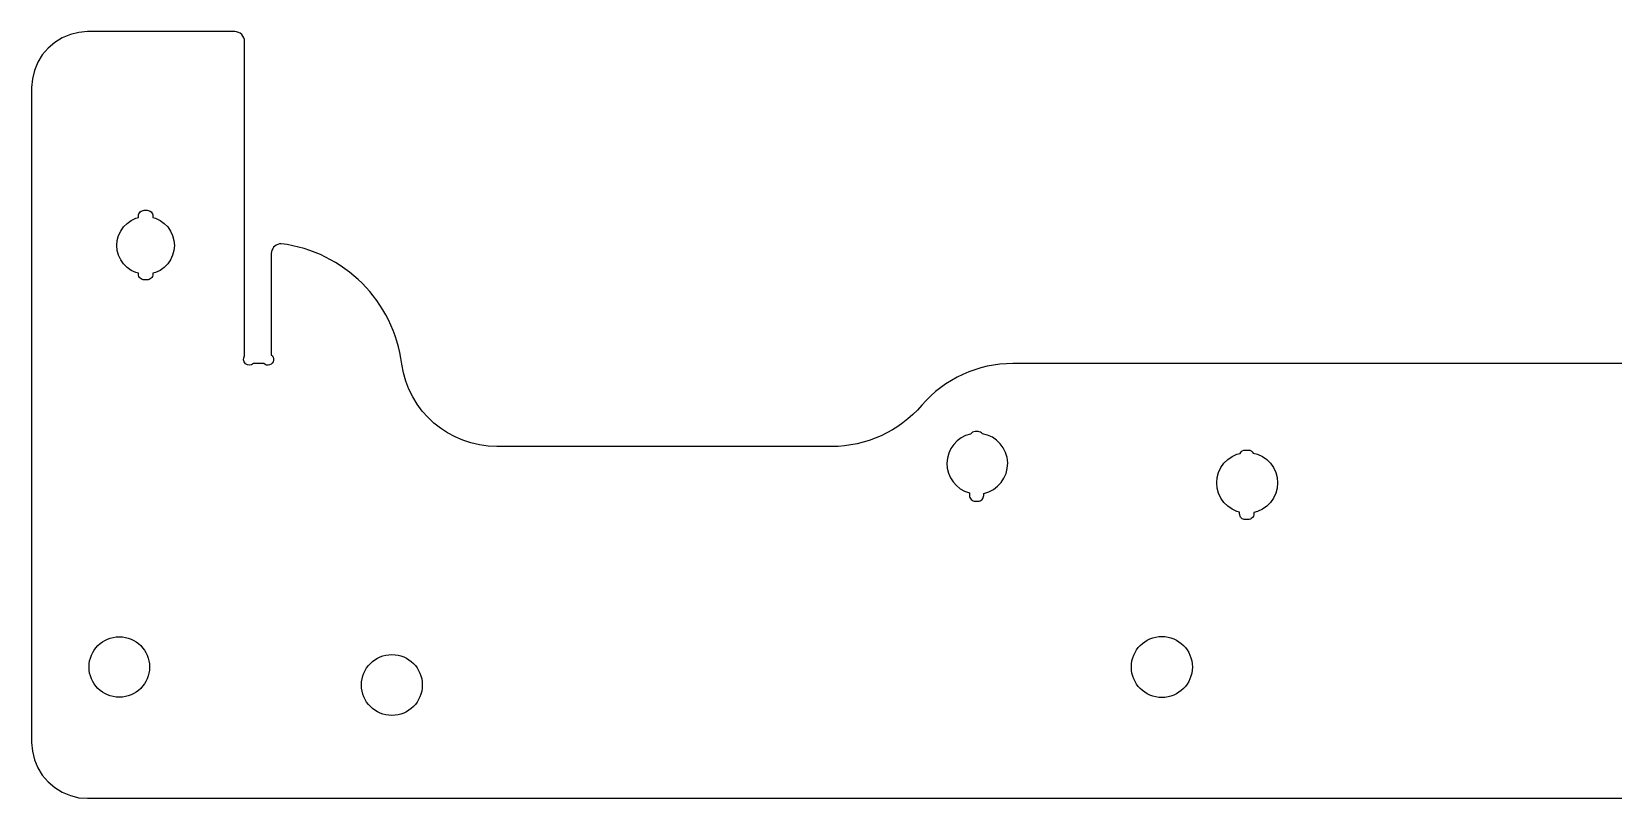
# Model space of a CAD drawing. Header units: millimetres. Extents: x -277 to 66, y -145 to -62.
# Drawn here: x -277 to -105.4, y -145.4 to -62.3 of the extents above; entities that cross this region are included whole.
import ezdxf

# ---------------------------------------------------------------- set-up
doc = ezdxf.new("R2010")
doc.units = ezdxf.units.MM
doc.layers.add('CUTOUTS', color=1, linetype='CONTINUOUS')
doc.layers.add('PERIMETER', color=5, linetype='CONTINUOUS')

msp = doc.modelspace()

# ---------------------------------------------------------------- linework, layer by layer
at = {"layer": 'CUTOUTS'}
for points in [[(-266.18, -82.72), (-265.68, -82.49), (-265.38, -82.41), (-265.38, -82.25, -0.414214), (-264.76, -81.62), (-264.46, -81.62, -0.414214), (-263.83, -82.25), (-263.83, -82.42), (-263.55, -82.49), (-263.05, -82.72), (-262.61, -83.04), (-262.22, -83.42), (-261.91, -83.87), (-261.68, -84.36), (-261.54, -84.89), (-261.49, -85.43), (-261.54, -85.97), (-261.68, -86.5), (-261.91, -86.99), (-262.22, -87.44), (-262.61, -87.82), (-263.05, -88.14), (-263.55, -88.37), (-263.83, -88.44), (-263.83, -88.55, -0.414214), (-264.46, -89.17), (-264.76, -89.17, -0.414214), (-265.38, -88.55), (-265.38, -88.45), (-265.68, -88.37), (-266.18, -88.14), (-266.62, -87.82), (-267.01, -87.44), (-267.32, -86.99), (-267.55, -86.5), (-267.69, -85.97), (-267.74, -85.43), (-267.69, -84.89), (-267.55, -84.36), (-267.32, -83.87), (-267.01, -83.42), (-266.62, -83.04)], [(-173.84, -105.85, 0.227546), (-174.32, -105.62), (-174.62, -105.62, 0.246717), (-175.14, -105.89, 0.78135), (-175.25, -112.28), (-175.25, -112.54, 0.414214), (-174.62, -113.17), (-174.32, -113.17, 0.414214), (-173.7, -112.54), (-173.7, -112.32, 0.824012)], [(-143, -113.71), (-143.47, -114.04), (-143.99, -114.28), (-144.4, -114.39), (-144.4, -114.54, -0.414214), (-145.02, -115.17), (-145.32, -115.17, -0.414214), (-145.95, -114.54), (-145.95, -114.36), (-146.24, -114.28), (-146.77, -114.04), (-147.24, -113.71), (-147.64, -113.3), (-147.97, -112.83), (-148.22, -112.31), (-148.37, -111.75), (-148.42, -111.18), (-148.37, -110.61), (-148.22, -110.05), (-147.97, -109.53), (-147.64, -109.06), (-147.24, -108.65), (-146.77, -108.32), (-146.24, -108.08), (-145.89, -107.98, -0.294935), (-145.32, -107.62), (-145.02, -107.62, -0.278005), (-144.47, -107.95), (-143.99, -108.08), (-143.47, -108.32), (-143, -108.65), (-142.59, -109.06), (-142.26, -109.53), (-142.02, -110.05), (-141.87, -110.61), (-141.82, -111.18), (-141.87, -111.75), (-142.02, -112.31), (-142.26, -112.83), (-142.59, -113.3)]]:
    msp.add_lwpolyline(points, format="xyb", close=True, dxfattribs=at)
for centre, radius in [((-267.47, -131.15), 3.28), ((-154.38, -131.15), 3.31), ((-237.9, -133.1), 3.3)]:
    msp.add_circle(centre, radius, dxfattribs=at)
at = {"layer": 'PERIMETER'}
msp.add_lwpolyline([(-56.63, -98.24), (-170.53, -98.24, 0.217888), (-180.43, -102.77, -0.217888), (-190.21, -107.24), (-226.51, -107.24, -0.372807), (-236.83, -98.31, 0.342344), (-249.9, -85.25), (-250.09, -85.27), (-250.27, -85.32), (-250.44, -85.39), (-250.59, -85.5), (-250.73, -85.63), (-250.83, -85.79), (-250.91, -85.96), (-250.96, -86.14), (-250.98, -86.32), (-250.98, -97.28, -1.069474), (-251.8, -98.24), (-251.91, -98.25), (-252.92, -98.25, -0.91021), (-253.87, -97.41), (-253.88, -97.32), (-253.88, -63.33, 0.414214), (-254.95, -62.25), (-270.91, -62.25), (-271.85, -62.33), (-272.78, -62.55), (-273.66, -62.91), (-274.47, -63.41), (-275.2, -64.03), (-275.82, -64.75), (-276.32, -65.57), (-276.68, -66.45), (-276.9, -67.38), (-276.98, -68.32), (-276.98, -139.32), (-276.9, -140.27), (-276.68, -141.2), (-276.32, -142.08), (-275.82, -142.89), (-275.2, -143.61), (-274.47, -144.23), (-273.66, -144.73), (-272.78, -145.1), (-271.85, -145.32), (-270.91, -145.39), (7.05, -145.39, -1.022143)], format="xyb", dxfattribs=at)

doc.saveas('drawing.dxf')
